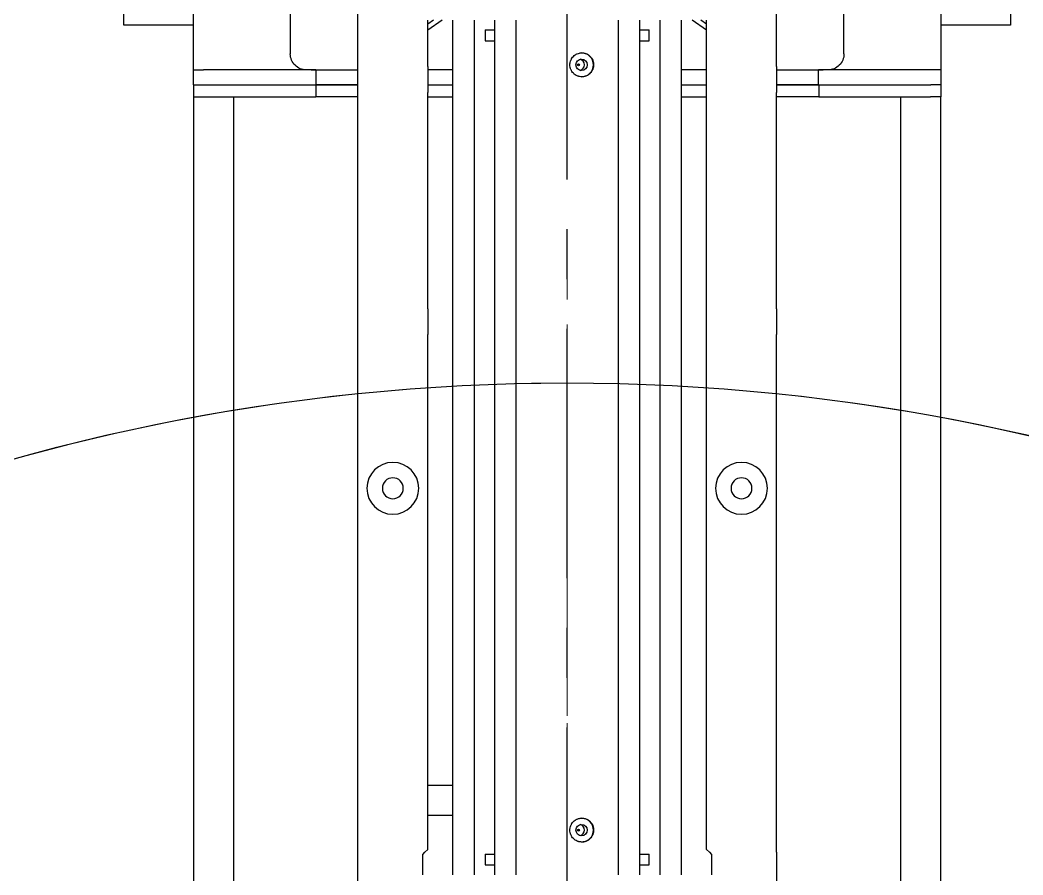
# Model space of a CAD drawing. Header units: millimetres. Extents: x 10462777 to 22643323, y 453826 to 1389191.
# Drawn here: x 11308559 to 11309565, y 585831 to 586689 of the extents above; entities that cross this region are included whole.
import ezdxf

# ---------------------------------------------------------------- set-up
doc = ezdxf.new("R2010")
doc.units = ezdxf.units.MM
doc.header["$LTSCALE"] = 200
doc.header["$MEASUREMENT"] = 0
for name, pattern in [('CENTER', [2, 1.25, -0.25, 0.25, -0.25]), ('CENTER2', [1.125, 0.75, -0.125, 0.125, -0.125]), ('PHANTOM', [2.5, 1.25, -0.25, 0.25, -0.25, 0.25, -0.25])]:
    doc.linetypes.add(name, pattern=pattern)
doc.layers.get('0').update_dxf_attribs({"linetype": 'CONTINUOUS'})
for name, color, linetype in [('1', 1, 'CENTER'), ('2', 2, 'CONTINUOUS'), ('DV1_DEFAULT', 7, 'CONTINUOUS')]:
    doc.layers.add(name, color=color, linetype=linetype)
doc.layers.add('LAYOUT', color=8, linetype='CONTINUOUS', lineweight=25)

# ---------------------------------------------------------------- blocks, each defined once
blk = doc.blocks.new('r710ic')
at = {"layer": 'DV1_DEFAULT', "color": 1, "linetype": 'CENTER2', "lineweight": 0}
for p, q in [((274132.6, 104232.6), (269847.5, 104232.6)), ((269950.2, 104232.6), (274235.2, 104232.6))]:
    blk.add_line(p, q, dxfattribs=at)
at = {"layer": 'DV1_DEFAULT', "color": 7, "linetype": 'Continuous', "lineweight": 0}
blk.add_arc((272041.4, 104232.6), 2050.1, 156.2009, 202.8943, dxfattribs=at)
at = {"layer": 'LAYOUT', "color": 3}
blk.add_circle((272041.4, 104232.6), 2050.1, dxfattribs=at)
blk = doc.blocks.new('A$C7DA30AB0')
at = {"layer": 'LAYOUT', "color": 6, "linetype": 'PHANTOM'}
blk.add_circle((3030.4, 3026, 0), 2693, dxfattribs=at)

msp = doc.modelspace()

# ---------------------------------------------------------------- linework, layer by layer
at = {"layer": '1', "color": 23, "linetype": 'CENTER'}
msp.add_line((11309107.87228, 579329.36568, 0), (11309107.87228, 587294.33381, 0), dxfattribs=at)
at = {"layer": '2', "color": 252, "linetype": 'Continuous'}
for p, q in [((11308732.86696, 586639.34701, 0), (11308732.86696, 586799.34928, 0)), ((11308897.8693, 586642.63481, 0), (11308897.8693, 586799.47178, 0)), ((11309317.87527, 586642.63481, 0), (11309317.87527, 586799.47178, 0)), ((11309482.87761, 586799.34928, 0), (11309482.87761, 586639.34701, 0)), ((11308829.98289, 586793.3492, 0), (11308829.98289, 586655.34724, 0)), ((11309385.76168, 586655.34724, 0), (11309385.76168, 586793.3492, 0)), ((11308662.86596, 586684.34765, 0), (11308662.86596, 586764.34879, 0)), ((11309552.87861, 586764.34879, 0), (11309552.87861, 586684.34765, 0)), ((11308973.74524, 586689.36992, 0), (11308967.86996, 586685.25601, 0)), ((11308982.46207, 586689.36955, 0), (11308967.87019, 586679.15221, 0)), ((11308967.8703, 586642.63481, 0), (11308967.8703, 586689.3702, 0)), ((11309247.87438, 586679.15221, 0), (11309233.2825, 586689.36955, 0)), ((11309247.87461, 586685.25601, 0), (11309241.99933, 586689.36992, 0)), ((11309247.87427, 586642.63481, 0), (11309247.87427, 586689.3702, 0)), ((11308732.86711, 586684.34765, 0), (11308662.86596, 586684.34765, 0)), ((11309552.87861, 586684.34765, 0), (11309482.87745, 586684.34765, 0)), ((11308732.86696, 586624.3468, 0), (11308732.86696, 586639.34701, 0)), ((11308732.86696, 586639.34701, 0), (11308742.8671, 586639.34701, 0)), ((11308855.49993, 586639.34701, 0), (11308742.8671, 586639.34701, 0)), ((11308850.8697, 586639.34701, 0), (11308897.86831, 586639.34701, 0)), ((11308855.49993, 586639.34701, 0), (11308855.49993, 586624.3468, 0)), ((11308897.8693, 586616.75253, 0), (11308897.8693, 586642.63481, 0)), ((11308967.8703, 586642.63481, 0), (11308967.8703, 586616.75253, 0)), ((11308992.9394, 586639.34701, 0), (11308967.87655, 586639.34701, 0)), ((11309247.87427, 586639.34701, 0), (11309222.81142, 586639.34701, 0)), ((11309247.87427, 586616.75253, 0), (11309247.87427, 586642.63481, 0)), ((11309317.87527, 586642.63481, 0), (11309317.87527, 586616.75253, 0)), ((11309317.87625, 586639.34701, 0), (11309364.87487, 586639.34701, 0)), ((11309360.24464, 586624.3468, 0), (11309360.24464, 586639.34701, 0)), ((11309472.87747, 586639.34701, 0), (11309360.24464, 586639.34701, 0)), ((11309482.87761, 586639.34701, 0), (11309472.87747, 586639.34701, 0)), ((11309482.87761, 586639.34701, 0), (11309482.87761, 586624.3468, 0)), ((11308732.86696, 586624.3468, 0), (11308742.8671, 586624.3468, 0)), ((11308733.04722, 586612.34663, 0), (11308733.04722, 586624.3468, 0)), ((11308733.04722, 586624.3468, 0), (11308743.04736, 586624.3468, 0)), ((11308742.8671, 586624.3468, 0), (11308855.49993, 586624.3468, 0)), ((11308855.68019, 586624.3468, 0), (11308855.49892, 586624.3468, 0)), ((11308855.49993, 586624.3468, 0), (11308897.86844, 586624.3468, 0)), ((11308855.68019, 586624.3468, 0), (11308855.68019, 586612.34663, 0)), ((11308897.86847, 586624.3468, 0), (11308855.68019, 586624.3468, 0)), ((11308967.87504, 586624.3468, 0), (11308992.93635, 586624.3468, 0)), ((11309222.80822, 586624.3468, 0), (11309247.86953, 586624.3468, 0)), ((11309317.87613, 586624.3468, 0), (11309360.24464, 586624.3468, 0)), ((11309360.42491, 586624.3468, 0), (11309317.87622, 586624.3468, 0)), ((11309360.24464, 586624.3468, 0), (11309472.87747, 586624.3468, 0)), ((11309360.42491, 586624.3468, 0), (11309360.42491, 586612.34663, 0)), ((11309482.87761, 586624.3468, 0), (11309472.87747, 586624.3468, 0)), ((11309483.05787, 586624.3468, 0), (11309473.05773, 586624.3468, 0)), ((11309483.05787, 586624.3468, 0), (11309483.05787, 586612.34663, 0)), ((11308733.04722, 585754.31941, 0), (11308733.04722, 586612.34663, 0)), ((11308733.04722, 586612.34663, 0), (11308743.04736, 586612.34663, 0)), ((11308733.04722, 586612.34663, 0), (11308743.04736, 586612.34663, 0)), ((11308743.04736, 586612.34663, 0), (11308855.68019, 586612.34663, 0)), ((11308743.04736, 586612.34663, 0), (11308773.04779, 586612.34663, 0)), ((11308773.04779, 586612.34663, 0), (11308773.04779, 585439.34118, 0)), ((11308897.86847, 586612.34663, 0), (11308855.68019, 586612.34663, 0)), ((11308897.8693, 586399.59946, 0), (11308897.8693, 586616.75253, 0)), ((11308967.8703, 586399.59946, 0), (11308967.8703, 586616.75253, 0)), ((11308967.8716, 586612.34663, 0), (11308992.93883, 586612.34663, 0)), ((11309222.8107, 586612.34663, 0), (11309247.87201, 586612.34663, 0)), ((11309247.87427, 586399.59946, 0), (11309247.87427, 586616.75253, 0)), ((11309317.87527, 586399.59946, 0), (11309317.87527, 586616.75253, 0)), ((11309360.42491, 586612.34663, 0), (11309317.87622, 586612.34663, 0)), ((11309360.42491, 586612.34663, 0), (11309442.69615, 586612.34663, 0)), ((11309442.69678, 585439.34118, 0), (11309442.69678, 586612.34663, 0)), ((11309442.69678, 586612.34663, 0), (11309472.69721, 586612.34663, 0)), ((11309482.69735, 586612.34663, 0), (11309472.69721, 586612.34663, 0)), ((11309483.05787, 586612.34663, 0), (11309473.05773, 586612.34663, 0)), ((11309482.69735, 586612.34663, 0), (11309482.69735, 584924.32871, 0)), ((11308897.8693, 586373.71718, 0), (11308897.8693, 586399.59946, 0)), ((11308967.8703, 586399.59946, 0), (11308967.8703, 586373.71718, 0)), ((11309247.87427, 586373.71718, 0), (11309247.87427, 586399.59946, 0)), ((11309317.87527, 586399.59946, 0), (11309317.87527, 586373.71718, 0)), ((11308897.8693, 585854.21267, 0), (11308897.8693, 586373.71718, 0)), ((11308967.8703, 585856.9584, 0), (11308967.8703, 586373.71718, 0)), ((11309247.87427, 585856.9584, 0), (11309247.87427, 586373.71718, 0)), ((11309317.87527, 585854.21267, 0), (11309317.87527, 586373.71718, 0)), ((11308897.8693, 585820.01017, 0), (11308897.8693, 585854.21267, 0)), ((11308962.87022, 585851.95833, 0), (11308965.12457, 585854.21267, 0)), ((11308965.12457, 585854.21267, 0), (11308967.8703, 585856.9584, 0)), ((11309247.87427, 585856.9584, 0), (11309250.62, 585854.21267, 0)), ((11309250.62, 585854.21267, 0), (11309252.87434, 585851.95833, 0)), ((11309317.87527, 585854.21267, 0), (11309317.87527, 585820.01017, 0)), ((11308962.87022, 585831.45851, 0), (11308962.87022, 585851.95833, 0)), ((11309252.87434, 585851.95833, 0), (11309252.87434, 585831.45851, 0))]:
    msp.add_line(p, q, dxfattribs=at)
at = {"layer": '2', "color": 7, "linetype": 'Continuous'}
for p, q in [((11308992.93315, 586689.36578, 0), (11308992.93315, 585831.47447, 0)), ((11309014.80846, 585831.47447, 0), (11309014.80846, 586689.36578, 0)), ((11309034.93375, 586689.36578, 0), (11309034.93375, 585831.47447, 0)), ((11309056.80906, 585831.47447, 0), (11309056.80906, 586689.36578, 0)), ((11309158.93551, 586689.36578, 0), (11309158.93551, 585831.47447, 0)), ((11309180.81082, 585831.47447, 0), (11309180.81082, 586689.36578, 0)), ((11309200.93611, 586689.36578, 0), (11309200.93611, 585831.47447, 0)), ((11309222.81142, 585831.47447, 0), (11309222.81142, 586689.36578, 0))]:
    msp.add_line(p, q, dxfattribs=at)
at = {"layer": '2', "color": 60, "linetype": 'Continuous'}
for p, q in [((11309025.47768, 586679.47008, 0), (11309025.47768, 586668.46992, 0)), ((11309025.47768, 586679.47008, 0), (11309034.93372, 586679.47008, 0)), ((11309180.81085, 586679.47008, 0), (11309190.26689, 586679.47008, 0)), ((11309190.26689, 586668.46992, 0), (11309190.26689, 586679.47008, 0)), ((11309025.47768, 586668.46992, 0), (11309034.93372, 586668.46992, 0)), ((11309180.81085, 586668.46992, 0), (11309190.26689, 586668.46992, 0)), ((11308967.87088, 585921.50941, 0), (11308992.93256, 585921.50941, 0)), ((11308967.87088, 585891.50899, 0), (11308992.93256, 585891.50899, 0)), ((11309025.47768, 585852.45833, 0), (11309025.47768, 585841.45818, 0)), ((11309025.47768, 585852.45833, 0), (11309034.93372, 585852.45833, 0)), ((11309180.81085, 585852.45833, 0), (11309190.26689, 585852.45833, 0)), ((11309190.26689, 585841.45818, 0), (11309190.26689, 585852.45833, 0)), ((11309025.47768, 585841.45818, 0), (11309034.93372, 585841.45818, 0)), ((11309180.81085, 585841.45818, 0), (11309190.26689, 585841.45818, 0))]:
    msp.add_line(p, q, dxfattribs=at)
at = {"layer": '2', "color": 252, "linetype": 'Continuous', "extrusion": (0, 0, -1)}
for centre, radius in [((-11308932.8698, 586219.46355, 0), 26.00037), ((-11309282.87477, 586219.46355, 0), 26.00037), ((-11308932.8698, 586219.46355, 0), 10.50015), ((-11309282.87477, 586219.46355, 0), 10.50015)]:
    msp.add_circle(centre, radius, dxfattribs=at)
for centre, start_param, end_param in [((11308846.02219, 586655.34724, 0), 1.5707963268, 3.1415926536), ((11309369.72238, 586655.34724, 0), 0, 1.5707963268)]:
    msp.add_ellipse(centre, major_axis=(16.0393, 0), ratio=0.9975640503, start_param=start_param, end_param=end_param, dxfattribs=at)
at = {"layer": '2', "color": 60, "linetype": 'Continuous'}
for centre, major_axis in [((11309122.34649, 586644.46958, 0), (0, -5.75008)), ((11309119.16577, 586644.46958, 0), (0, -1.00001)), ((11309122.34649, 585876.45867, 0), (0, -5.75008)), ((11309119.16577, 585876.45867, 0), (0, -1.00001))]:
    msp.add_ellipse(centre, major_axis=major_axis, ratio=0.9902680687, dxfattribs=at)
for centre, major_axis, start_param, end_param in [((11309119.56299, 586644.46958, 0), (0, -5.75008), 1.5707951893, 2.8946817913), ((11309122.34649, 586644.46958, 0), (0, -12.00017), 1.5707967653, 3.1415933696), ((11309119.56299, 586644.46958, 0), (0, -5.75008), 0.2470086118, 1.570797798), ((11309122.34649, 586644.46958, 0), (0, -12.00017), 0, 1.5707965973), ((11309122.34649, 585876.45867, 0), (0, -12.00017), 1.5707967653, 3.1415933696), ((11309119.56299, 585876.45867, 0), (0, -5.75008), 1.5707951893, 2.8946817913), ((11309119.56299, 585876.45867, 0), (0, -5.75008), 0.2470086118, 1.570797798), ((11309122.34649, 585876.45867, 0), (0, -12.00017), 0, 1.5707965973)]:
    msp.add_ellipse(centre, major_axis=major_axis, ratio=0.9902680687, start_param=start_param, end_param=end_param, dxfattribs=at)
for points, knots in [([(11309134.41339, 586644.46958, 0), (11309134.41339, 586645.26305, 0), (11309134.33747, 586646.04314, 0), (11309134.11436, 586647.19403, 0), (11309134.02165, 586647.57443, 0), (11309133.79867, 586648.32864, 0), (11309133.66781, 586648.70333, 0), (11309133.22691, 586649.79302, 0), (11309132.86709, 586650.48202, 0), (11309132.22894, 586651.45999, 0), (11309131.9987, 586651.77788, 0), (11309131.50837, 586652.38866, 0), (11309131.25023, 586652.67937, 0), (11309130.43794, 586653.50884, 0), (11309129.84626, 586654.00535, 0), (11309128.88083, 586654.66331, 0), (11309128.54645, 586654.8674, 0), (11309127.86607, 586655.23748, 0), (11309127.17059, 586655.57194, 0), (11309126.44517, 586655.83617, 0), (11309125.70447, 586656.06473, 0), (11309125.32436, 586656.16156, 0), (11309124.17728, 586656.39294, 0), (11309123.40705, 586656.46932, 0), (11309122.24356, 586656.46997, 0), (11309121.85436, 586656.45106, 0), (11309121.07315, 586656.37379, 0), (11309120.68419, 586656.31556, 0), (11309119.53724, 586656.08578, 0), (11309118.79271, 586655.8591, 0), (11309117.70653, 586655.40811, 0), (11309117.34787, 586655.23809, 0), (11309116.65492, 586654.8668, 0), (11309116.3195, 586654.66528, 0), (11309115.34567, 586654.01415, 0), (11309114.73918, 586653.51822, 0), (11309113.61711, 586652.39868, 0), (11309113.11968, 586651.79325, 0), (11309112.46556, 586650.81918, 0), (11309112.26297, 586650.48342, 0), (11309111.8895, 586649.7892, 0), (11309111.71838, 586649.42963, 0), (11309111.26428, 586648.33995, 0), (11309111.03571, 586647.59199, 0), (11309110.80359, 586646.43793, 0), (11309110.74468, 586646.04646, 0), (11309110.66616, 586645.25857, 0), (11309110.64677, 586644.86576, 0), (11309110.64633, 586643.69061, 0), (11309110.72249, 586642.91154, 0), (11309110.95408, 586641.74963, 0), (11309111.05113, 586641.36406, 0), (11309111.2803, 586640.61218, 0), (11309111.54531, 586639.87523, 0), (11309111.8808, 586639.16761, 0), (11309112.25194, 586638.47485, 0), (11309112.45659, 586638.13411, 0), (11309113.11584, 586637.15012, 0), (11309113.61313, 586636.54598, 0), (11309114.44322, 586635.7155, 0), (11309114.73405, 586635.45138, 0), (11309115.3448, 586634.94936, 0), (11309115.66218, 586634.71373, 0), (11309116.6384, 586634.05997, 0), (11309117.32546, 586633.6908, 0), (11309118.41066, 586633.23796, 0), (11309118.7836, 586633.10345, 0), (11309119.53372, 586632.8741, 0), (11309119.91179, 586632.77866, 0), (11309121.05473, 586632.54876, 0), (11309121.82826, 586632.47015, 0), (11309123.39935, 586632.46868, 0), (11309124.17122, 586632.54592, 0), (11309125.30761, 586632.77378, 0), (11309125.68292, 586632.86854, 0), (11309126.42647, 586633.09651, 0), (11309126.79567, 586633.23035, 0), (11309127.86875, 586633.68134, 0), (11309128.54621, 586634.04939, 0), (11309129.50666, 586634.70161, 0), (11309129.81861, 586634.93682, 0), (11309130.41783, 586635.43767, 0), (11309130.70286, 586635.70124, 0), (11309131.51574, 586636.53017, 0), (11309132.00178, 586637.13342, 0), (11309132.64548, 586638.11638, 0), (11309132.84513, 586638.45671, 0), (11309133.20706, 586639.14868, 0), (11309133.53408, 586639.85554, 0), (11309133.79241, 586640.59181, 0), (11309134.01591, 586641.34302, 0), (11309134.11058, 586641.72788, 0), (11309134.33746, 586642.89154, 0), (11309134.41339, 586643.67611, 0), (11309134.41339, 586644.46958, 0)], [0, 0, 0, 0, 0.03125, 0.03125, 0.046875, 0.046875, 0.0625, 0.0625, 0.09375, 0.09375, 0.109375, 0.109375, 0.125, 0.125, 0.15625, 0.15625, 0.171875, 0.171875, 0.1875, 0.203125, 0.203125, 0.21875, 0.21875, 0.25, 0.25, 0.265625, 0.265625, 0.28125, 0.28125, 0.3125, 0.3125, 0.328125, 0.328125, 0.34375, 0.34375, 0.375, 0.375, 0.40625, 0.40625, 0.421875, 0.421875, 0.4375, 0.4375, 0.46875, 0.46875, 0.484375, 0.484375, 0.5, 0.5, 0.53125, 0.53125, 0.546875, 0.546875, 0.5625, 0.578125, 0.578125, 0.59375, 0.59375, 0.625, 0.625, 0.640625, 0.640625, 0.65625, 0.65625, 0.6875, 0.6875, 0.703125, 0.703125, 0.71875, 0.71875, 0.75, 0.75, 0.78125, 0.78125, 0.796875, 0.796875, 0.8125, 0.8125, 0.84375, 0.84375, 0.859375, 0.859375, 0.875, 0.875, 0.90625, 0.90625, 0.921875, 0.921875, 0.9375, 0.953125, 0.953125, 0.96875, 0.96875, 1, 1, 1, 1]), ([(11309119.05818, 586644.21888, 0), (11309119.04672, 586644.1739, 0), (11309119.03217, 586644.12973, 0), (11309118.96525, 586643.96553, 0), (11309118.89218, 586643.85463, 0), (11309118.75336, 586643.71371, 0), (11309118.70009, 586643.66998, 0), (11309118.643, 586643.63219, 0)], [0, 0, 0, 0, 0.1888836326, 0.1888836326, 0.7198111119, 0.7198111119, 1, 1, 1, 1]), ([(11309118.65038, 586645.30204, 0), (11309118.70468, 586645.2654, 0), (11309118.75544, 586645.22334, 0), (11309118.89217, 586645.08454, 0), (11309118.96525, 586644.97362, 0), (11309119.02891, 586644.81745, 0), (11309119.04121, 586644.78164, 0), (11309119.05148, 586644.74526, 0)], [0, 0, 0, 0, 0.281369087, 0.281369087, 0.8385529707, 0.8385529707, 1, 1, 1, 1]), ([(11309134.41339, 585876.45867, 0), (11309134.41339, 585877.25214, 0), (11309134.33747, 585878.03223, 0), (11309134.11436, 585879.18312, 0), (11309134.02165, 585879.56352, 0), (11309133.79867, 585880.31773, 0), (11309133.66781, 585880.69242, 0), (11309133.22691, 585881.78211, 0), (11309132.86709, 585882.47111, 0), (11309132.22894, 585883.44908, 0), (11309131.9987, 585883.76698, 0), (11309131.50837, 585884.37775, 0), (11309131.25023, 585884.66846, 0), (11309130.43794, 585885.49793, 0), (11309129.84626, 585885.99444, 0), (11309128.88083, 585886.6524, 0), (11309128.54645, 585886.85649, 0), (11309127.86607, 585887.22657, 0), (11309127.17059, 585887.56104, 0), (11309126.44517, 585887.82526, 0), (11309125.70447, 585888.05382, 0), (11309125.32436, 585888.15065, 0), (11309124.17728, 585888.38203, 0), (11309123.40705, 585888.45841, 0), (11309122.24356, 585888.45906, 0), (11309121.85436, 585888.44015, 0), (11309121.07315, 585888.36288, 0), (11309120.68419, 585888.30465, 0), (11309119.53724, 585888.07487, 0), (11309118.79271, 585887.84819, 0), (11309117.70653, 585887.3972, 0), (11309117.34787, 585887.22718, 0), (11309116.65492, 585886.85589, 0), (11309116.3195, 585886.65437, 0), (11309115.34567, 585886.00324, 0), (11309114.73918, 585885.50731, 0), (11309113.61711, 585884.38777, 0), (11309113.11968, 585883.78234, 0), (11309112.46556, 585882.80827, 0), (11309112.26297, 585882.47251, 0), (11309111.8895, 585881.7783, 0), (11309111.71838, 585881.41872, 0), (11309111.26428, 585880.32904, 0), (11309111.03571, 585879.58108, 0), (11309110.80359, 585878.42703, 0), (11309110.74468, 585878.03555, 0), (11309110.66616, 585877.24766, 0), (11309110.64677, 585876.85485, 0), (11309110.64633, 585875.6797, 0), (11309110.72249, 585874.90063, 0), (11309110.95408, 585873.73872, 0), (11309111.05113, 585873.35315, 0), (11309111.2803, 585872.60127, 0), (11309111.54531, 585871.86432, 0), (11309111.8808, 585871.1567, 0), (11309112.25194, 585870.46394, 0), (11309112.45659, 585870.1232, 0), (11309113.11584, 585869.13921, 0), (11309113.61313, 585868.53507, 0), (11309114.44322, 585867.70459, 0), (11309114.73405, 585867.44047, 0), (11309115.3448, 585866.93845, 0), (11309115.66218, 585866.70283, 0), (11309116.6384, 585866.04906, 0), (11309117.32546, 585865.67989, 0), (11309118.41066, 585865.22705, 0), (11309118.7836, 585865.09254, 0), (11309119.53372, 585864.86319, 0), (11309119.91179, 585864.76775, 0), (11309121.05473, 585864.53785, 0), (11309121.82826, 585864.45924, 0), (11309123.39935, 585864.45777, 0), (11309124.17122, 585864.53501, 0), (11309125.30761, 585864.76287, 0), (11309125.68292, 585864.85763, 0), (11309126.42647, 585865.0856, 0), (11309126.79567, 585865.21944, 0), (11309127.86875, 585865.67043, 0), (11309128.54621, 585866.03848, 0), (11309129.50666, 585866.6907, 0), (11309129.81861, 585866.92591, 0), (11309130.41783, 585867.42676, 0), (11309130.70286, 585867.69033, 0), (11309131.51574, 585868.51926, 0), (11309132.00178, 585869.12251, 0), (11309132.64548, 585870.10547, 0), (11309132.84513, 585870.4458, 0), (11309133.20706, 585871.13777, 0), (11309133.53408, 585871.84463, 0), (11309133.79241, 585872.5809, 0), (11309134.01591, 585873.33211, 0), (11309134.11058, 585873.71697, 0), (11309134.33746, 585874.88063, 0), (11309134.41339, 585875.6652, 0), (11309134.41339, 585876.45867, 0)], [0, 0, 0, 0, 0.03125, 0.03125, 0.046875, 0.046875, 0.0625, 0.0625, 0.09375, 0.09375, 0.109375, 0.109375, 0.125, 0.125, 0.15625, 0.15625, 0.171875, 0.171875, 0.1875, 0.203125, 0.203125, 0.21875, 0.21875, 0.25, 0.25, 0.265625, 0.265625, 0.28125, 0.28125, 0.3125, 0.3125, 0.328125, 0.328125, 0.34375, 0.34375, 0.375, 0.375, 0.40625, 0.40625, 0.421875, 0.421875, 0.4375, 0.4375, 0.46875, 0.46875, 0.484375, 0.484375, 0.5, 0.5, 0.53125, 0.53125, 0.546875, 0.546875, 0.5625, 0.578125, 0.578125, 0.59375, 0.59375, 0.625, 0.625, 0.640625, 0.640625, 0.65625, 0.65625, 0.6875, 0.6875, 0.703125, 0.703125, 0.71875, 0.71875, 0.75, 0.75, 0.78125, 0.78125, 0.796875, 0.796875, 0.8125, 0.8125, 0.84375, 0.84375, 0.859375, 0.859375, 0.875, 0.875, 0.90625, 0.90625, 0.921875, 0.921875, 0.9375, 0.953125, 0.953125, 0.96875, 0.96875, 1, 1, 1, 1]), ([(11309119.05818, 585876.20797, 0), (11309119.04672, 585876.16299, 0), (11309119.03217, 585876.11882, 0), (11309118.96525, 585875.95462, 0), (11309118.89218, 585875.84372, 0), (11309118.75336, 585875.7028, 0), (11309118.70009, 585875.65907, 0), (11309118.643, 585875.62128, 0)], [0, 0, 0, 0, 0.1888836326, 0.1888836326, 0.7198111119, 0.7198111119, 1, 1, 1, 1]), ([(11309118.65038, 585877.29113, 0), (11309118.70468, 585877.25449, 0), (11309118.75544, 585877.21244, 0), (11309118.89217, 585877.07364, 0), (11309118.96525, 585876.96271, 0), (11309119.02891, 585876.80654, 0), (11309119.04121, 585876.77073, 0), (11309119.05148, 585876.73435, 0)], [0, 0, 0, 0, 0.281369087, 0.281369087, 0.8385529706, 0.8385529706, 1, 1, 1, 1])]:
    msp.add_open_spline(points, degree=3, knots=knots, dxfattribs=at)
for points, degree in [([(11309119.03107, 586644.74281, 0), (11309119.09421, 586644.6164, 0), (11309119.07981, 586644.46855, 0)], 2), ([(11309119.07981, 586644.46855, 0), (11309119.03246, 586644.21988, 0)], 1), ([(11309119.03107, 585876.7319, 0), (11309119.09421, 585876.60549, 0), (11309119.07981, 585876.45765, 0)], 2), ([(11309119.07981, 585876.45765, 0), (11309119.03246, 585876.20897, 0)], 1)]:
    msp.add_open_spline(points, degree=degree, dxfattribs=at)

# ---------------------------------------------------------------- block references
at = {"ltscale": 10}
msp.add_blockref('A$C7DA30AB0', (11303684.4077, 580408.4363, 0), dxfattribs=at)
at = {"layer": 'LAYOUT', "color": 2, "rotation": 270}
msp.add_blockref('r710ic', (11204875.24796, 856316.46559, 0), dxfattribs=at)

doc.saveas('drawing.dxf')
